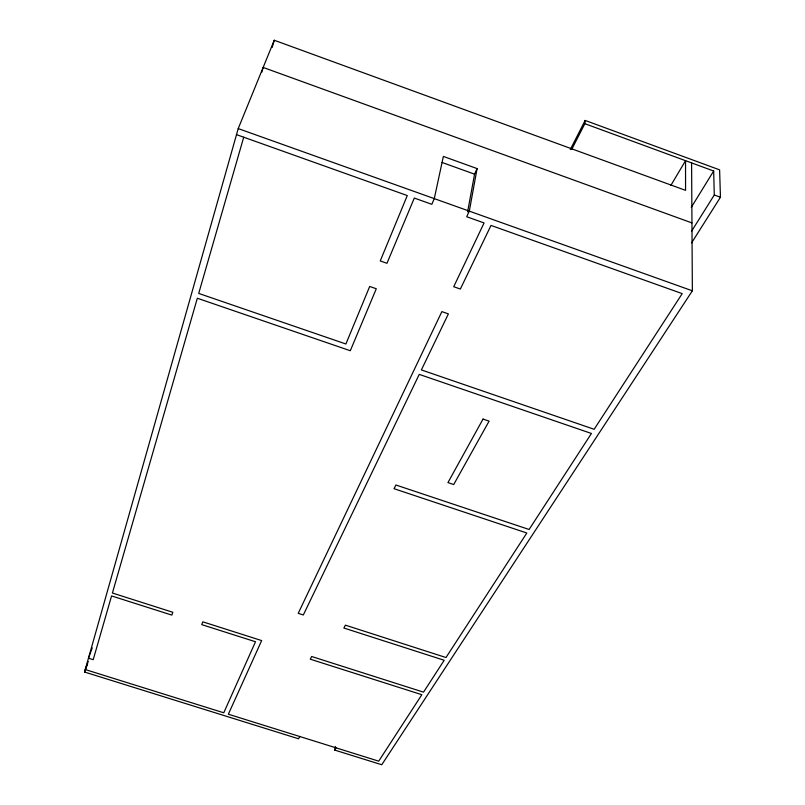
<?xml version="1.0" encoding="UTF-8"?>
<svg xmlns="http://www.w3.org/2000/svg" width="805" height="805" viewBox="0 0 805 805"><rect width="100%" height="100%" fill="white"/><g stroke="black" fill="none" stroke-linecap="round" stroke-linejoin="round"><path stroke-width="1.21" d="M571.761 149.297L584.863 123.698L585.154 120.438L719.61 169.855L720.445 197.235L691.596 242.879M236.499 134.636L407.29 195.555L380.242 260.941L386.964 263.295L414.303 198.06L431.822 204.309L434.277 198.624L443.364 156.422L477.093 168.587L469.305 211.131L466.709 216.746L484.077 222.945L453.718 286.721L460.359 289.045L491.01 225.42L682.217 293.624L594.16 429.286L421.387 369.928L448.385 313.89L441.865 311.616L298.222 613.34L303.314 614.98L419.244 374.385L591.434 433.472L529.106 529.489L395.919 485.002L394.037 488.705L526.822 533.011L445.99 657.534L345.395 625.153L343.876 628.021L444.199 660.281L423.521 692.149L311.656 656.508L310.277 659.184L421.85 694.705L378.712 761.158L228.358 714.216L261.665 640.579L202.82 621.832L201.743 624.63L255.497 641.746L223.77 712.787L85.26 669.549L88.208 661.509M467.604 211.886L474.558 174.172L477.093 168.587M691.596 162.912L692.36 290.806L381.761 764.75L334.659 750.059L335.383 746.477M299.772 736.515L298.544 738.789L84.555 672.034L238.22 128.589L274.253 40.25L685.558 190.352L685.538 160.678L670.837 185.472M261.766 72.279L263.165 67.449L691.958 222.915M243.714 137.212L198.714 293.423L345.898 343.997L369.696 286.459L376.287 288.754L350.306 350.728L197.326 298.232L112.408 593.023L172.823 612.273L171.827 615.101L111.573 595.921L93.209 659.687L88.47 658.198L92.273 647.824M272.16 47.475L274.253 40.25M84.555 672.034L87.554 663.843M570.292 149.549L585.154 120.438M334.659 750.059L335.987 747.815M691.284 207.348L713.673 171.012L584.863 123.698M691.565 231.226L714.287 194.991L713.673 171.012M238.22 128.589L692.36 290.806M442.106 162.479L474.558 174.172M714.287 194.991L720.445 197.235M483.03 419.063L447.942 482.608L453.708 484.54L489.098 421.136L483.03 419.063"/></g></svg>
